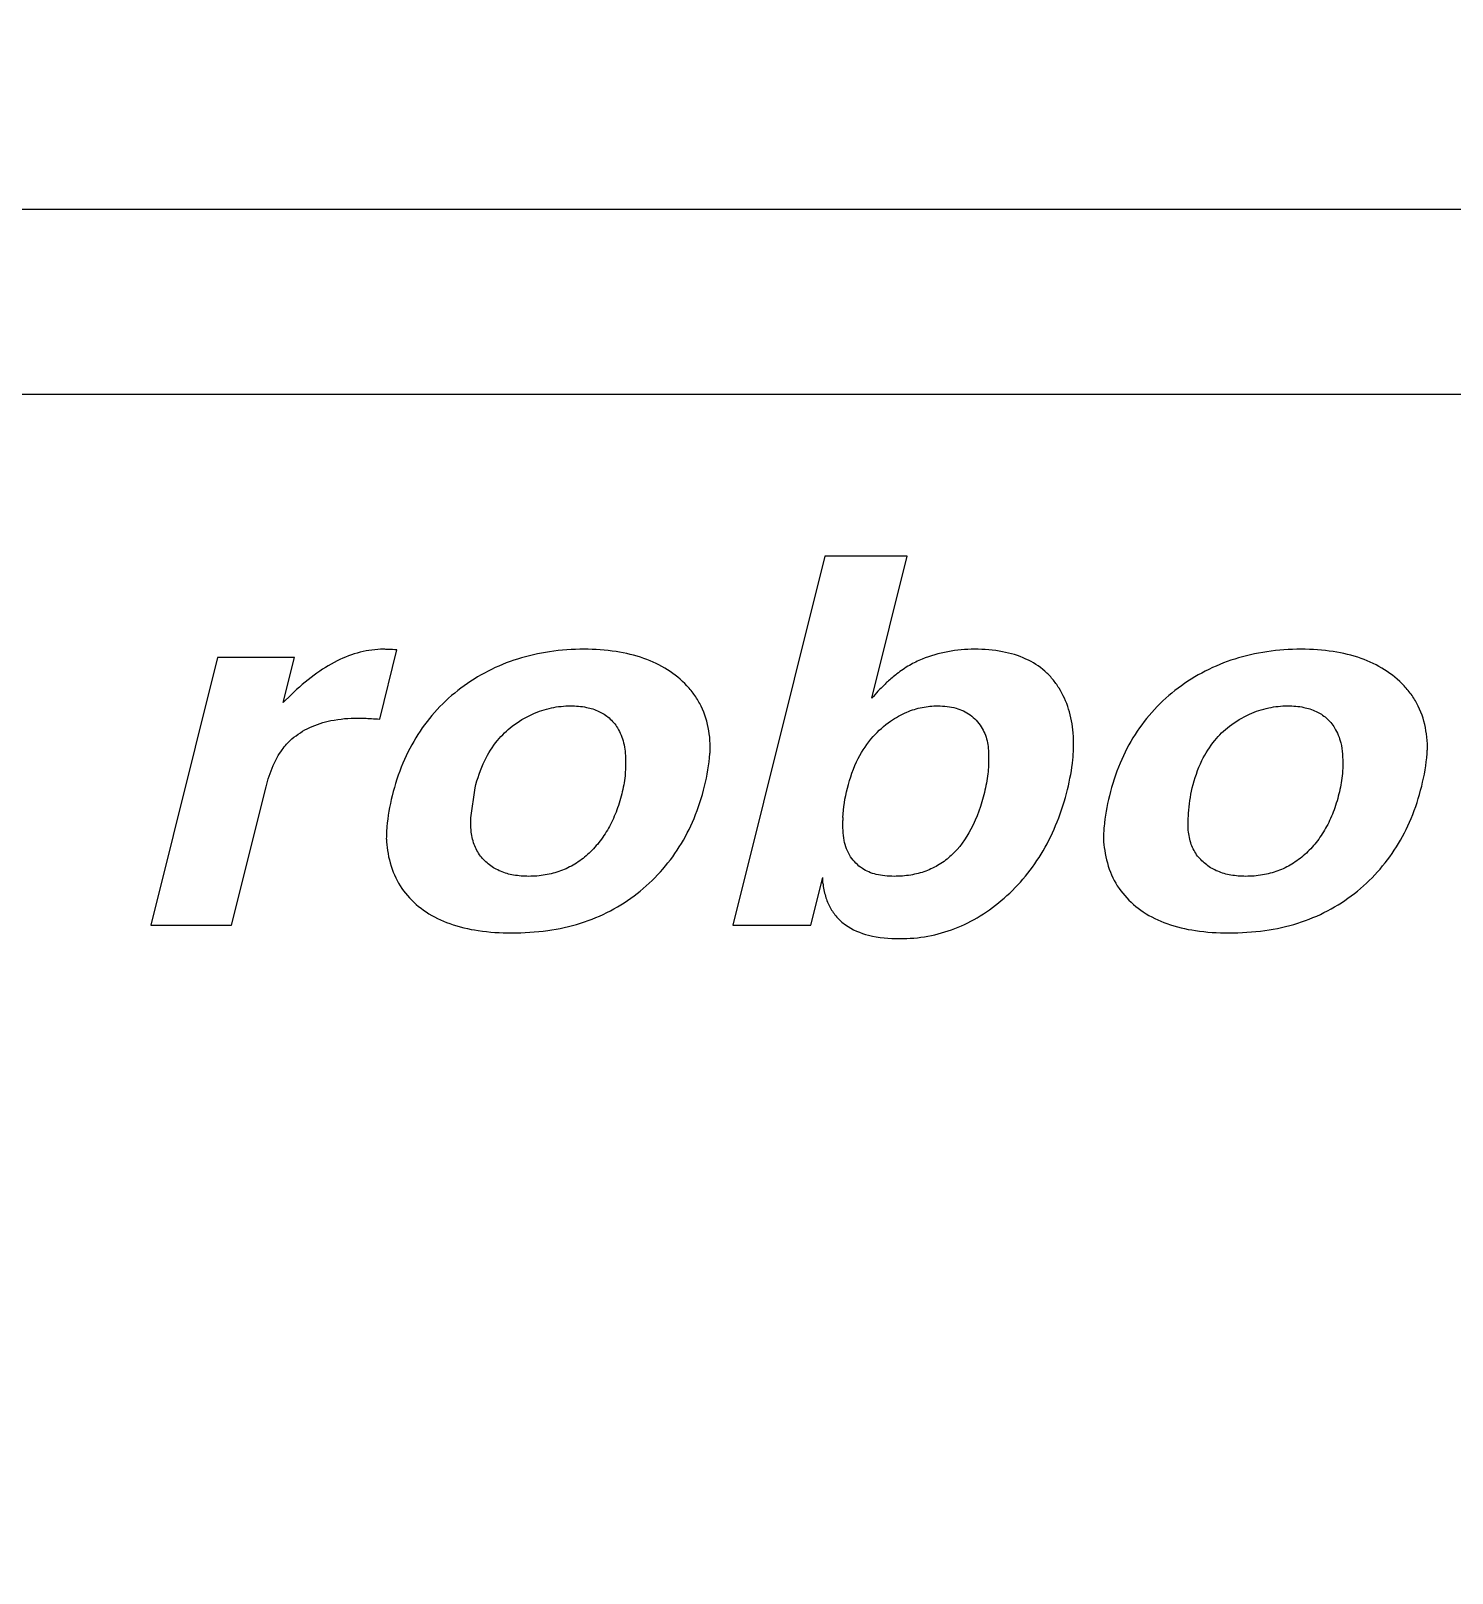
# Model space of a CAD drawing. Extents: x 230 to 4050, y 0 to 2754.
# Drawn here: x 674.6 to 735.4, y 2334.8 to 2400.8 of the extents above; entities that cross this region are included whole.
import ezdxf

# ---------------------------------------------------------------- set-up
doc = ezdxf.new("R2010")
doc.units = 0
doc.layers.get('0').update_dxf_attribs({"linetype": 'CONTINUOUS'})
doc.layers.add('SUNPOU', color=7, linetype='CONTINUOUS')
doc.styles.get("Standard").update_dxf_attribs({"font": 'SIMPLEX.shx', "bigfont": 'extfont.shx'})
doc.dimstyles.get("Standard").update_dxf_attribs({"dimscale": 10, "dimtxt": 2, "dimasz": 3, "dimexe": 1, "dimexo": 1, "dimgap": 0.6, "dimtad": 3, "dimdec": 0, "dimzin": 0, "dimdsep": 46, "dimtxsty": 'STANDARD', "dimblk1": 'OPEN', "dimblk2": 'OPEN', "dimsah": 1, "dimcen": 1.5, "dimadec": 0, "dimazin": 0, "dimtfac": 1, "dimtdec": 0, "dimtmove": 0, "dimatfit": 0, "dimldrblk": 'DOTSMALL', "dimfxl": 1, "dimtvp": 1, "dimtolj": 1, "dimtzin": 0, "dimarcsym": 0})

# ---------------------------------------------------------------- blocks, each defined once
blk = doc.blocks.new('_DotSmall')
at = {"color": 0, "linetype": 'ByBlock', "const_width": 0.5}
blk.add_lwpolyline([(-0.0625, 0, 1), (0.0625, 0, 1)], format="xyb", close=True, dxfattribs=at)
blk = doc.blocks.new('_OPEN')
at = {"color": 0, "linetype": 'ByBlock'}
for p, q in [((-1, 0.1667), (0, 0)), ((0, 0), (-1, -0.1667)), ((0, 0), (-1, 0))]:
    blk.add_line(p, q, dxfattribs=at)

msp = doc.modelspace()

# ---------------------------------------------------------------- linework, layer by layer
at = {"color": 2, "linetype": 'Continuous'}
for p, q in [((919.891, 2393.188), (605.73, 2393.188)), ((621.503, 2385.283), (904.118, 2385.283))]:
    msp.add_line(p, q, dxfattribs=at)
at = {"color": 2}
for p, q in [((708.539, 2378.339), (704.601, 2362.546)), ((712.062, 2378.339), (708.539, 2378.339)), ((710.547, 2372.264), (712.062, 2378.339)), ((689.482, 2371.365), (690.221, 2374.326)), ((682.54, 2374.006), (679.682, 2362.546)), ((685.829, 2374.006), (682.54, 2374.006)), ((685.348, 2372.078), (685.829, 2374.006)), ((685.688, 2372.405), (685.348, 2372.078)), ((683.144, 2362.546), (684.619, 2368.458)), ((693.383, 2367.135), (693.563, 2368.415)), ((707.94, 2362.546), (708.448, 2364.582)), ((708.448, 2364.337), (708.448, 2364.582)), ((679.682, 2362.546), (683.144, 2362.546)), ((704.601, 2362.546), (707.94, 2362.546))]:
    msp.add_line(p, q, dxfattribs=at)
for centre, radius, start, end in [((689.517, 2365.674), 8.681, 87.77282, 89.13396), ((689.517, 2365.678), 8.677, 85.34845, 87.77263), ((698.342, 2370.069), 5.291, 359.94088, 2.58841), ((713.396, 2370.301), 5.789, 0.00101, 2.40445), ((729.038, 2370.069), 5.291, 359.94088, 2.58841), ((713.427, 2367.021), 4.12, 178.25845, 179.92315)]:
    msp.add_arc(centre, radius, start, end, dxfattribs=at)
for points, knots in [([(689.648, 2374.354), (689.313, 2374.356), (688.623, 2374.264), (687.615, 2373.874), (686.621, 2373.244), (686.002, 2372.704), (685.688, 2372.405)], [0, 0, 0, 0, 1.006384, 2.061141, 3.219184, 4.518467, 4.518467, 4.518467, 4.518467]), ([(698.233, 2374.354), (697.739, 2374.355), (696.775, 2374.29), (695.385, 2373.979), (694.103, 2373.453), (693.326, 2372.966), (692.962, 2372.691)], [0, 0, 0, 0, 1.482571, 2.888203, 4.254519, 5.621945, 5.621945, 5.621945, 5.621945]), ([(702.634, 2372.786), (702.388, 2373.049), (701.811, 2373.517), (700.772, 2374.013), (699.558, 2374.3), (698.691, 2374.353), (698.233, 2374.354)], [0, 0, 0, 0, 1.079834, 2.202305, 3.426238, 4.798364, 4.798364, 4.798364, 4.798364]), ([(714.949, 2374.354), (714.562, 2374.355), (713.794, 2374.286), (713.053, 2374.07), (712.699, 2373.931)], [0, 0, 0, 0, 1.158473, 2.299475, 2.299475, 2.299475, 2.299475]), ([(718.561, 2372.688), (718.477, 2372.825), (718.291, 2373.084), (717.845, 2373.543), (717.136, 2373.993), (716.101, 2374.299), (715.349, 2374.353), (714.949, 2374.354)], [0, 0, 0, 0, 0.48093, 0.953301, 1.912425, 2.960721, 4.161047, 4.161047, 4.161047, 4.161047]), ([(728.929, 2374.354), (728.435, 2374.355), (727.47, 2374.29), (726.08, 2373.979), (724.798, 2373.453), (724.021, 2372.966), (723.658, 2372.691)], [0, 0, 0, 0, 1.482572, 2.888204, 4.254519, 5.621945, 5.621945, 5.621945, 5.621945]), ([(733.33, 2372.786), (733.084, 2373.049), (732.506, 2373.517), (731.468, 2374.013), (730.254, 2374.3), (729.387, 2374.353), (728.929, 2374.354)], [0, 0, 0, 0, 1.079832, 2.202302, 3.426236, 4.798361, 4.798361, 4.798361, 4.798361]), ([(712.699, 2373.931), (712.512, 2373.858), (712.136, 2373.671), (711.645, 2373.334), (711.345, 2373.078), (711.215, 2372.959)], [0, 0, 0, 0, 0.602285, 1.253816, 1.782889, 1.782889, 1.782889, 1.782889]), ([(711.215, 2372.959), (711.17, 2372.918), (710.936, 2372.697), (710.717, 2372.461), (710.547, 2372.264)], [0, 0, 0, 0, 0.1831356, 0.9643313, 0.9643313, 0.9643313, 0.9643313]), ([(692.962, 2372.691), (692.597, 2372.419), (691.918, 2371.807), (691.077, 2370.717), (690.431, 2369.465), (690.135, 2368.556), (690.018, 2368.083)], [0, 0, 0, 0, 1.366923, 2.721953, 4.110513, 5.574202, 5.574202, 5.574202, 5.574202]), ([(703.628, 2370.307), (703.619, 2370.495), (703.563, 2371.046), (703.35, 2371.757), (702.983, 2372.381), (702.757, 2372.657), (702.634, 2372.786)], [0, 0, 0, 0, 0.562793, 1.660131, 2.190924, 2.725607, 2.725607, 2.725607, 2.725607]), ([(719.179, 2370.544), (719.176, 2370.621), (719.15, 2371.043), (719.013, 2371.787), (718.735, 2372.41), (718.561, 2372.688)], [0, 0, 0, 0, 0.231526, 1.269251, 2.252157, 2.252157, 2.252157, 2.252157]), ([(723.658, 2372.691), (723.293, 2372.419), (722.614, 2371.807), (721.773, 2370.717), (721.126, 2369.465), (720.831, 2368.556), (720.714, 2368.083)], [0, 0, 0, 0, 1.366924, 2.721954, 4.110514, 5.574203, 5.574203, 5.574203, 5.574203]), ([(734.323, 2370.307), (734.315, 2370.495), (734.259, 2371.046), (734.045, 2371.757), (733.679, 2372.381), (733.453, 2372.657), (733.33, 2372.786)], [0, 0, 0, 0, 0.562793, 1.660131, 2.190925, 2.725609, 2.725609, 2.725609, 2.725609]), ([(695.158, 2371.06), (695.424, 2371.262), (695.96, 2371.59), (696.816, 2371.874), (697.38, 2371.931), (697.654, 2371.931)], [0, 0, 0, 0, 1.000984, 1.864253, 2.687134, 2.687134, 2.687134, 2.687134]), ([(697.654, 2371.931), (697.882, 2371.931), (698.297, 2371.899), (698.862, 2371.724), (699.329, 2371.427), (699.563, 2371.144), (699.66, 2370.984)], [0, 0, 0, 0, 0.682635, 1.239562, 1.758154, 2.319992, 2.319992, 2.319992, 2.319992]), ([(711.349, 2371.278), (711.566, 2371.429), (712, 2371.674), (712.691, 2371.889), (713.148, 2371.931), (713.372, 2371.931)], [0, 0, 0, 0, 0.791466, 1.484027, 2.15652, 2.15652, 2.15652, 2.15652]), ([(713.372, 2371.931), (713.635, 2371.931), (714.122, 2371.88), (714.787, 2371.58), (715.106, 2371.236), (715.231, 2371.039)], [0, 0, 0, 0, 0.787897, 1.447493, 2.149411, 2.149411, 2.149411, 2.149411]), ([(725.854, 2371.06), (726.12, 2371.262), (726.655, 2371.59), (727.512, 2371.874), (728.076, 2371.931), (728.35, 2371.931)], [0, 0, 0, 0, 1.000984, 1.864253, 2.687136, 2.687136, 2.687136, 2.687136]), ([(728.35, 2371.931), (728.578, 2371.931), (728.993, 2371.899), (729.558, 2371.724), (730.024, 2371.427), (730.258, 2371.144), (730.356, 2370.984)], [0, 0, 0, 0, 0.682634, 1.239561, 1.758153, 2.319991, 2.319991, 2.319991, 2.319991]), ([(685.725, 2370.514), (685.953, 2370.71), (686.486, 2371.047), (687.457, 2371.351), (688.169, 2371.409), (688.557, 2371.409)], [0, 0, 0, 0, 0.903535, 1.862734, 3.027144, 3.027144, 3.027144, 3.027144]), ([(688.557, 2371.409), (688.646, 2371.409), (688.836, 2371.403), (689.145, 2371.386), (689.364, 2371.372), (689.482, 2371.365)], [0, 0, 0, 0, 0.2660371, 0.5724213, 0.9264247, 0.9264247, 0.9264247, 0.9264247]), ([(693.563, 2368.415), (693.663, 2368.817), (693.908, 2369.538), (694.465, 2370.437), (694.925, 2370.883), (695.158, 2371.06)], [0, 0, 0, 0, 1.244392, 2.263949, 3.144754, 3.144754, 3.144754, 3.144754]), ([(699.66, 2370.984), (699.779, 2370.789), (699.959, 2370.339), (700.006, 2369.861), (700.006, 2369.614)], [0, 0, 0, 0, 0.68583, 1.427059, 1.427059, 1.427059, 1.427059]), ([(709.499, 2368.404), (709.609, 2368.844), (709.887, 2369.635), (710.538, 2370.612), (711.075, 2371.088), (711.349, 2371.278)], [0, 0, 0, 0, 1.360159, 2.487993, 3.488104, 3.488104, 3.488104, 3.488104]), ([(715.231, 2371.039), (715.347, 2370.855), (715.509, 2370.436), (715.548, 2369.995), (715.547, 2369.773)], [0, 0, 0, 0, 0.651414, 1.317872, 1.317872, 1.317872, 1.317872]), ([(724.258, 2368.415), (724.359, 2368.817), (724.604, 2369.538), (725.161, 2370.437), (725.62, 2370.883), (725.854, 2371.06)], [0, 0, 0, 0, 1.244392, 2.263948, 3.144752, 3.144752, 3.144752, 3.144752]), ([(730.356, 2370.984), (730.475, 2370.789), (730.69, 2370.262), (730.702, 2369.697), (730.702, 2369.369)], [0, 0, 0, 0, 0.68583, 1.670644, 1.670644, 1.670644, 1.670644]), ([(684.619, 2368.458), (684.697, 2368.772), (684.874, 2369.326), (685.252, 2370.025), (685.566, 2370.377), (685.725, 2370.514)], [0, 0, 0, 0, 0.968925, 1.73758, 2.3676, 2.3676, 2.3676, 2.3676]), ([(718.922, 2368.355), (719.025, 2368.774), (719.148, 2369.421), (719.185, 2370.077), (719.185, 2370.301)], [0, 0, 0, 0, 1.294348, 1.967001, 1.967001, 1.967001, 1.967001]), ([(703.387, 2368.491), (703.498, 2368.95), (703.594, 2369.477), (703.625, 2370.007), (703.628, 2370.067)], [0, 0, 0, 0, 1.417291, 1.594883, 1.594883, 1.594883, 1.594883]), ([(715.547, 2369.773), (715.548, 2369.52), (715.538, 2368.997), (715.429, 2368.485), (715.366, 2368.224)], [0, 0, 0, 0, 0.757014, 1.562795, 1.562795, 1.562795, 1.562795]), ([(734.082, 2368.491), (734.194, 2368.95), (734.29, 2369.477), (734.321, 2370.007), (734.323, 2370.067)], [0, 0, 0, 0, 1.417291, 1.594883, 1.594883, 1.594883, 1.594883]), ([(700.006, 2369.614), (700.006, 2369.386), (700.002, 2368.896), (699.904, 2368.414), (699.842, 2368.159)], [0, 0, 0, 0, 0.681295, 1.467582, 1.467582, 1.467582, 1.467582]), ([(730.702, 2369.369), (730.702, 2369.223), (730.678, 2368.815), (730.6, 2368.414), (730.538, 2368.159)], [0, 0, 0, 0, 0.436773, 1.223061, 1.223061, 1.223061, 1.223061]), ([(700.504, 2363.896), (700.86, 2364.174), (701.521, 2364.791), (702.344, 2365.88), (702.979, 2367.123), (703.271, 2368.022), (703.387, 2368.491)], [0, 0, 0, 0, 1.353576, 2.697293, 4.073441, 5.521922, 5.521922, 5.521922, 5.521922]), ([(716.208, 2363.695), (716.538, 2363.982), (717.153, 2364.618), (717.918, 2365.723), (718.52, 2366.979), (718.805, 2367.884), (718.922, 2368.355)], [0, 0, 0, 0, 1.311512, 2.63941, 4.017015, 5.474008, 5.474008, 5.474008, 5.474008]), ([(724.08, 2366.89), (724.079, 2367.037), (724.122, 2367.548), (724.174, 2368.06), (724.258, 2368.415)], [0, 0, 0, 0, 0.440997, 1.535956, 1.535956, 1.535956, 1.535956]), ([(731.2, 2363.896), (731.556, 2364.174), (732.217, 2364.791), (733.039, 2365.88), (733.674, 2367.123), (733.966, 2368.022), (734.082, 2368.491)], [0, 0, 0, 0, 1.353577, 2.697293, 4.073441, 5.521923, 5.521923, 5.521923, 5.521923]), ([(699.842, 2368.159), (699.776, 2367.895), (699.62, 2367.389), (699.295, 2366.689), (698.887, 2366.077), (698.559, 2365.725), (698.383, 2365.568)], [0, 0, 0, 0, 0.817648, 1.581336, 2.307786, 3.016069, 3.016069, 3.016069, 3.016069]), ([(715.366, 2368.224), (715.233, 2367.682), (714.897, 2366.702), (714.164, 2365.668), (713.446, 2365.119), (712.854, 2364.833), (712.198, 2364.665), (711.738, 2364.631), (711.502, 2364.631)], [0, 0, 0, 0, 1.675001, 3.076322, 3.724902, 4.369318, 5.03486, 5.744484, 5.744484, 5.744484, 5.744484]), ([(730.538, 2368.159), (730.472, 2367.895), (730.316, 2367.389), (729.99, 2366.689), (729.582, 2366.077), (729.254, 2365.725), (729.079, 2365.568)], [0, 0, 0, 0, 0.817649, 1.581336, 2.307787, 3.016072, 3.016072, 3.016072, 3.016072]), ([(693.797, 2365.502), (693.68, 2365.65), (693.491, 2366.008), (693.379, 2366.575), (693.384, 2366.959), (693.383, 2367.135)], [0, 0, 0, 0, 0.565721, 1.18792, 1.715561, 1.715561, 1.715561, 1.715561]), ([(710.142, 2364.966), (710.041, 2365.033), (709.855, 2365.185), (709.545, 2365.569), (709.309, 2366.2), (709.306, 2366.741), (709.307, 2367.027)], [0, 0, 0, 0, 0.361764, 0.717524, 1.469092, 2.326008, 2.326008, 2.326008, 2.326008]), ([(689.789, 2366.747), (689.788, 2366.733), (689.773, 2366.559), (689.766, 2366.384), (689.765, 2366.223)], [0, 0, 0, 0, 0.0424686, 0.524755, 0.524755, 0.524755, 0.524755]), ([(720.485, 2366.747), (720.483, 2366.733), (720.469, 2366.559), (720.461, 2366.384), (720.461, 2366.223)], [0, 0, 0, 0, 0.0424687, 0.5247555, 0.5247555, 0.5247555, 0.5247555]), ([(724.492, 2365.502), (724.376, 2365.65), (724.186, 2366.008), (724.092, 2366.494), (724.08, 2366.796), (724.08, 2366.89)], [0, 0, 0, 0, 0.56572, 1.18792, 1.470908, 1.470908, 1.470908, 1.470908]), ([(689.77, 2366.228), (689.778, 2366.064), (689.826, 2365.539), (690.059, 2364.683), (690.442, 2364.067), (690.674, 2363.807)], [0, 0, 0, 0, 0.493125, 1.581317, 2.627975, 2.627975, 2.627975, 2.627975]), ([(720.461, 2366.228), (720.468, 2366.064), (720.527, 2365.539), (720.752, 2364.683), (721.137, 2364.067), (721.369, 2363.807)], [0, 0, 0, 0, 0.493636, 1.581827, 2.628484, 2.628484, 2.628484, 2.628484]), ([(695.858, 2364.631), (695.643, 2364.632), (695.233, 2364.661), (694.659, 2364.82), (694.17, 2365.099), (693.906, 2365.358), (693.797, 2365.502)], [0, 0, 0, 0, 0.644623, 1.226363, 1.772449, 2.317521, 2.317521, 2.317521, 2.317521]), ([(698.383, 2365.568), (698.213, 2365.413), (697.848, 2365.139), (697.233, 2364.841), (696.562, 2364.667), (696.096, 2364.631), (695.858, 2364.631)], [0, 0, 0, 0, 0.688398, 1.359463, 2.039755, 2.753902, 2.753902, 2.753902, 2.753902]), ([(726.554, 2364.631), (726.339, 2364.632), (725.929, 2364.661), (725.355, 2364.82), (724.865, 2365.099), (724.602, 2365.358), (724.492, 2365.502)], [0, 0, 0, 0, 0.644621, 1.226362, 1.772448, 2.317519, 2.317519, 2.317519, 2.317519]), ([(729.079, 2365.568), (728.909, 2365.413), (728.544, 2365.139), (727.928, 2364.841), (727.258, 2364.667), (726.792, 2364.631), (726.554, 2364.631)], [0, 0, 0, 0, 0.688397, 1.359462, 2.039754, 2.753902, 2.753902, 2.753902, 2.753902]), ([(711.502, 2364.631), (711.367, 2364.632), (711.11, 2364.643), (710.745, 2364.703), (710.422, 2364.807), (710.229, 2364.908), (710.142, 2364.966)], [0, 0, 0, 0, 0.404224, 0.770706, 1.106047, 1.419142, 1.419142, 1.419142, 1.419142]), ([(690.674, 2363.807), (690.903, 2363.537), (691.464, 2363.055), (692.508, 2362.552), (693.755, 2362.262), (694.654, 2362.211), (695.131, 2362.209)], [0, 0, 0, 0, 1.060028, 2.186746, 3.443885, 4.877138, 4.877138, 4.877138, 4.877138]), ([(695.131, 2362.209), (695.646, 2362.209), (696.644, 2362.271), (698.074, 2362.582), (699.372, 2363.115), (700.148, 2363.614), (700.504, 2363.896)], [0, 0, 0, 0, 1.544662, 2.988179, 4.369626, 5.73423, 5.73423, 5.73423, 5.73423]), ([(708.448, 2364.337), (708.47, 2364.149), (708.542, 2363.789), (708.742, 2363.295), (709.033, 2362.875), (709.553, 2362.408), (710.478, 2362.029), (711.29, 2361.963), (711.736, 2361.964)], [0, 0, 0, 0, 0.570163, 1.09301, 1.590472, 2.087704, 3.173452, 4.509817, 4.509817, 4.509817, 4.509817]), ([(711.736, 2361.964), (712.142, 2361.962), (712.949, 2362.034), (714.119, 2362.363), (715.221, 2362.917), (715.889, 2363.415), (716.208, 2363.695)], [0, 0, 0, 0, 1.219102, 2.413365, 3.626177, 4.898859, 4.898859, 4.898859, 4.898859]), ([(721.369, 2363.807), (721.598, 2363.537), (722.16, 2363.055), (723.203, 2362.552), (724.451, 2362.262), (725.35, 2362.211), (725.827, 2362.209)], [0, 0, 0, 0, 1.060028, 2.186745, 3.443885, 4.877138, 4.877138, 4.877138, 4.877138]), ([(725.827, 2362.209), (726.342, 2362.209), (727.34, 2362.271), (728.77, 2362.582), (730.068, 2363.115), (730.843, 2363.614), (731.2, 2363.896)], [0, 0, 0, 0, 1.544663, 2.98818, 4.369627, 5.73423, 5.73423, 5.73423, 5.73423])]:
    msp.add_open_spline(points, degree=3, knots=knots, dxfattribs=at)
for points in [[(709.308, 2367.146), (709.321, 2367.57), (709.396, 2367.992), (709.499, 2368.404)], [(690.018, 2368.083), (689.911, 2367.644), (689.828, 2367.197), (689.789, 2366.747)], [(720.714, 2368.083), (720.607, 2367.644), (720.524, 2367.197), (720.485, 2366.747)]]:
    msp.add_open_spline(points, degree=3, dxfattribs=at)

# ---------------------------------------------------------------- leaders
at = {"layer": 'SUNPOU'}
msp.add_leader([(796.929, 2308.331), (729.869, 2559.764)], dimstyle='STANDARD', dxfattribs=at)

doc.saveas('drawing.dxf')
